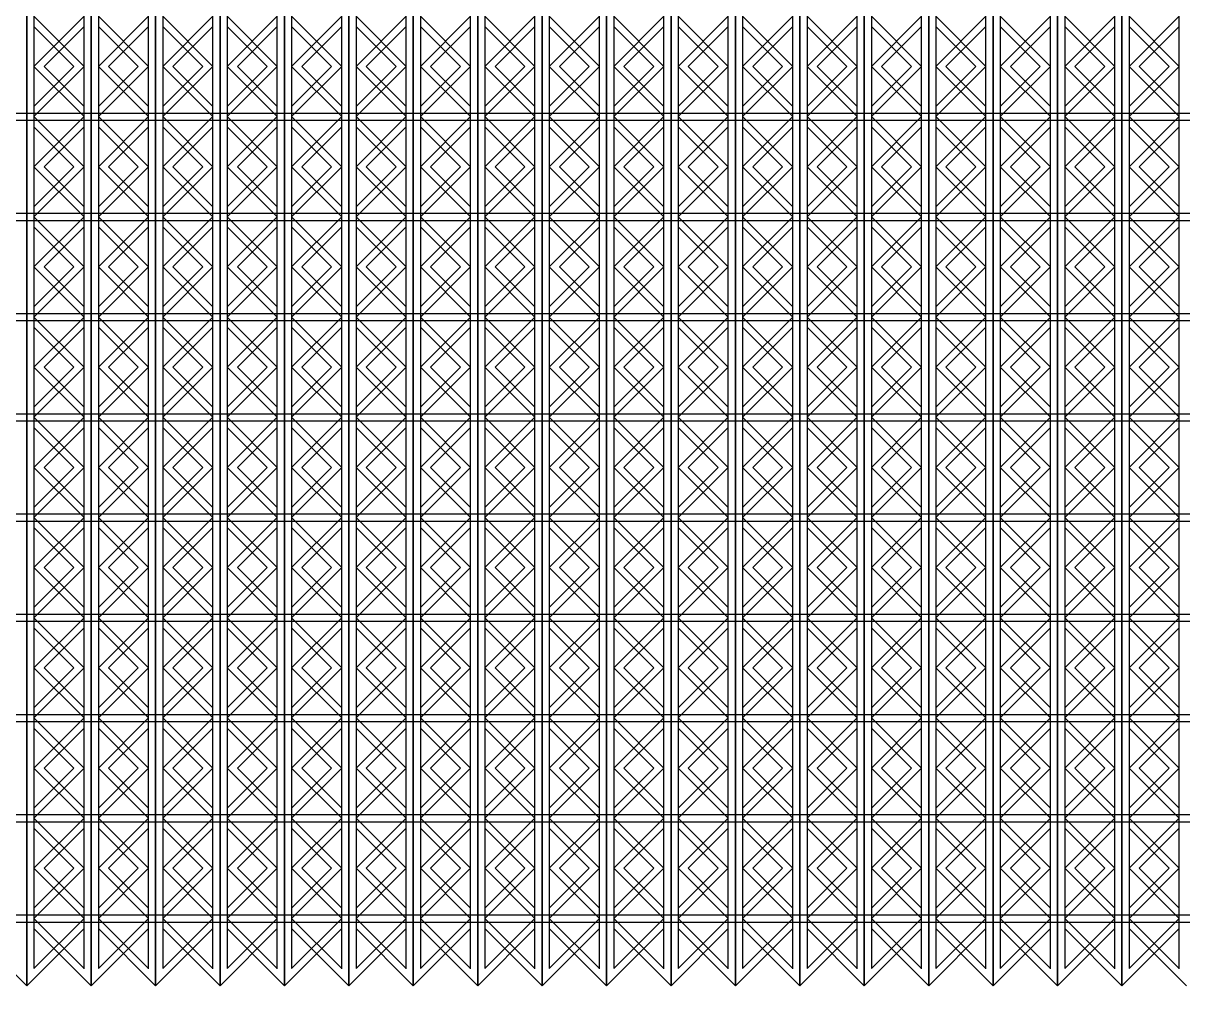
# Model space of a CAD drawing. Header units: millimetres. Extents: x 4404 to 35754, y 4815 to 12820.
# Drawn here: x 4818.1 to 5223.1, y 6654.5 to 6990.6 of the extents above; entities that cross this region are included whole.
import ezdxf

# ---------------------------------------------------------------- set-up
doc = ezdxf.new("R2010")
doc.units = ezdxf.units.MM
doc.layers.add('3d', color=220, linetype='Continuous')

msp = doc.modelspace()

# ---------------------------------------------------------------- linework, layer by layer
at = {"layer": '3d'}
for p, q in [((4819.3, 7611.56), (4819.3, 6654.49)), ((4819.3, 6654.49), (4819.3, 7611.56)), ((4841.8, 7611.56), (4841.8, 6654.49)), ((4841.8, 6654.49), (4841.8, 7611.56)), ((4864.3, 7611.56), (4864.3, 6654.49)), ((4864.3, 6654.49), (4864.3, 7611.56)), ((4886.8, 7611.56), (4886.8, 6654.49)), ((4886.8, 6654.49), (4886.8, 7611.56)), ((4909.3, 7611.56), (4909.3, 6654.49)), ((4909.3, 6654.49), (4909.3, 7611.56)), ((4931.8, 7611.56), (4931.8, 6654.49)), ((4931.8, 6654.49), (4931.8, 7611.56)), ((4954.3, 7611.56), (4954.3, 6654.49)), ((4954.3, 6654.49), (4954.3, 7611.56)), ((4976.8, 7611.56), (4976.8, 6654.49)), ((4976.8, 6654.49), (4976.8, 7611.56)), ((4999.3, 7611.56), (4999.3, 6654.49)), ((4999.3, 6654.49), (4999.3, 7611.56)), ((5021.8, 7611.56), (5021.8, 6654.49)), ((5021.8, 6654.49), (5021.8, 7611.56)), ((5044.3, 7611.56), (5044.3, 6654.49)), ((5044.3, 6654.49), (5044.3, 7611.56)), ((5066.8, 7611.56), (5066.8, 6654.49)), ((5066.8, 6654.49), (5066.8, 7611.56)), ((5089.3, 7611.56), (5089.3, 6654.49)), ((5089.3, 6654.49), (5089.3, 7611.56)), ((5111.8, 7611.56), (5111.8, 6654.49)), ((5111.8, 6654.49), (5111.8, 7611.56)), ((5134.3, 7611.56), (5134.3, 6654.49)), ((5134.3, 6654.49), (5134.3, 7611.56)), ((5156.8, 7611.56), (5156.8, 6654.49)), ((5156.8, 6654.49), (5156.8, 7611.56)), ((5179.3, 7611.56), (5179.3, 6654.49)), ((5179.3, 6654.49), (5179.3, 7611.56)), ((5201.8, 7611.56), (5201.8, 6654.49)), ((5201.8, 6654.49), (5201.8, 7611.56)), ((4821.8, 7605.53), (4821.8, 6660.53)), ((4839.3, 6660.47), (4839.3, 7605.53)), ((4844.3, 7605.53), (4844.3, 6660.53)), ((4861.8, 6660.47), (4861.8, 7605.53)), ((4866.8, 7605.53), (4866.8, 6660.53)), ((4884.3, 6660.47), (4884.3, 7605.53)), ((4889.3, 7605.53), (4889.3, 6660.53)), ((4906.8, 6660.47), (4906.8, 7605.53)), ((4911.8, 7605.53), (4911.8, 6660.53)), ((4929.3, 6660.47), (4929.3, 7605.53)), ((4934.3, 7605.53), (4934.3, 6660.53)), ((4951.8, 6660.47), (4951.8, 7605.53)), ((4956.8, 7605.53), (4956.8, 6660.53)), ((4974.3, 6660.47), (4974.3, 7605.53)), ((4979.3, 7605.53), (4979.3, 6660.53)), ((4996.8, 6660.47), (4996.8, 7605.53)), ((5001.8, 7605.53), (5001.8, 6660.53)), ((5019.3, 6660.47), (5019.3, 7605.53)), ((5024.3, 7605.53), (5024.3, 6660.53)), ((5041.8, 6660.47), (5041.8, 7605.53)), ((5046.8, 7605.53), (5046.8, 6660.53)), ((5064.3, 6660.47), (5064.3, 7605.53)), ((5069.3, 7605.53), (5069.3, 6660.53)), ((5086.8, 6660.47), (5086.8, 7605.53)), ((5091.8, 7605.53), (5091.8, 6660.53)), ((5109.3, 6660.47), (5109.3, 7605.53)), ((5114.3, 7605.53), (5114.3, 6660.53)), ((5131.8, 6660.47), (5131.8, 7605.53)), ((5136.8, 7605.53), (5136.8, 6660.53)), ((5154.3, 6660.47), (5154.3, 7605.53)), ((5159.3, 7605.53), (5159.3, 6660.53)), ((5176.8, 6660.47), (5176.8, 7605.53)), ((5181.8, 7605.53), (5181.8, 6660.53)), ((5199.3, 6660.47), (5199.3, 7605.53)), ((5204.3, 7605.53), (5204.3, 6660.53)), ((5221.8, 6660.47), (5221.8, 7605.53)), ((4664.3, 6959.27), (5764.3, 6959.27)), ((4664.3, 6956.77), (5764.3, 6956.77)), ((4664.3, 6924.27), (5764.3, 6924.27)), ((4664.3, 6921.77), (5764.3, 6921.77)), ((4664.3, 6889.27), (5764.3, 6889.27)), ((4664.3, 6886.77), (5764.3, 6886.77)), ((4664.3, 6854.27), (5764.3, 6854.27)), ((4664.3, 6851.77), (5764.3, 6851.77)), ((4664.3, 6819.27), (5764.3, 6819.27)), ((4664.3, 6816.77), (5764.3, 6816.77)), ((4664.3, 6784.27), (5764.3, 6784.27)), ((4664.3, 6781.77), (5764.3, 6781.77)), ((4664.3, 6749.27), (5764.3, 6749.27)), ((4664.3, 6749.27), (5764.3, 6749.27)), ((4664.3, 6746.77), (5764.3, 6746.77)), ((4664.3, 6714.27), (5764.3, 6714.27)), ((4664.3, 6714.27), (5764.3, 6714.27)), ((4664.3, 6711.77), (5764.3, 6711.77)), ((4664.3, 6679.27), (5764.3, 6679.27)), ((4664.3, 6676.77), (5764.3, 6676.77))]:
    msp.add_line(p, q, dxfattribs=at)
for points in [[(4839.3, 6993.03), (4821.8, 6975.53), (4839.3, 6958.03), (4821.8, 6940.53), (4839.3, 6923.03), (4821.8, 6905.53), (4839.3, 6888.03), (4821.8, 6870.53), (4839.3, 6853.03), (4821.8, 6835.53), (4839.3, 6818.03), (4821.8, 6800.53), (4839.3, 6783.03), (4821.8, 6765.53), (4839.3, 6748.03), (4821.8, 6730.53), (4839.3, 6713.03), (4821.8, 6695.53), (4839.3, 6678.03), (4821.8, 6660.53)], [(4821.8, 6993.03), (4839.3, 6975.53), (4821.8, 6958.03), (4839.3, 6940.53), (4821.8, 6923.03), (4839.3, 6905.53), (4821.8, 6888.03), (4839.3, 6870.53), (4821.8, 6853.03), (4839.3, 6835.53), (4821.8, 6818.03), (4839.3, 6800.53), (4821.8, 6783.03), (4839.3, 6765.53), (4821.8, 6748.03), (4839.3, 6730.53), (4821.8, 6713.03), (4839.3, 6695.53), (4821.8, 6678.03), (4839.3, 6660.53)], [(4861.8, 6993.03), (4844.3, 6975.53), (4861.8, 6958.03), (4844.3, 6940.53), (4861.8, 6923.03), (4844.3, 6905.53), (4861.8, 6888.03), (4844.3, 6870.53), (4861.8, 6853.03), (4844.3, 6835.53), (4861.8, 6818.03), (4844.3, 6800.53), (4861.8, 6783.03), (4844.3, 6765.53), (4861.8, 6748.03), (4844.3, 6730.53), (4861.8, 6713.03), (4844.3, 6695.53), (4861.8, 6678.03), (4844.3, 6660.53)], [(4844.3, 6993.03), (4861.8, 6975.53), (4844.3, 6958.03), (4861.8, 6940.53), (4844.3, 6923.03), (4861.8, 6905.53), (4844.3, 6888.03), (4861.8, 6870.53), (4844.3, 6853.03), (4861.8, 6835.53), (4844.3, 6818.03), (4861.8, 6800.53), (4844.3, 6783.03), (4861.8, 6765.53), (4844.3, 6748.03), (4861.8, 6730.53), (4844.3, 6713.03), (4861.8, 6695.53), (4844.3, 6678.03), (4861.8, 6660.53)], [(4884.3, 6993.03), (4866.8, 6975.53), (4884.3, 6958.03), (4866.8, 6940.53), (4884.3, 6923.03), (4866.8, 6905.53), (4884.3, 6888.03), (4866.8, 6870.53), (4884.3, 6853.03), (4866.8, 6835.53), (4884.3, 6818.03), (4866.8, 6800.53), (4884.3, 6783.03), (4866.8, 6765.53), (4884.3, 6748.03), (4866.8, 6730.53), (4884.3, 6713.03), (4866.8, 6695.53), (4884.3, 6678.03), (4866.8, 6660.53)], [(4866.8, 6993.03), (4884.3, 6975.53), (4866.8, 6958.03), (4884.3, 6940.53), (4866.8, 6923.03), (4884.3, 6905.53), (4866.8, 6888.03), (4884.3, 6870.53), (4866.8, 6853.03), (4884.3, 6835.53), (4866.8, 6818.03), (4884.3, 6800.53), (4866.8, 6783.03), (4884.3, 6765.53), (4866.8, 6748.03), (4884.3, 6730.53), (4866.8, 6713.03), (4884.3, 6695.53), (4866.8, 6678.03), (4884.3, 6660.53)], [(4906.8, 6993.03), (4889.3, 6975.53), (4906.8, 6958.03), (4889.3, 6940.53), (4906.8, 6923.03), (4889.3, 6905.53), (4906.8, 6888.03), (4889.3, 6870.53), (4906.8, 6853.03), (4889.3, 6835.53), (4906.8, 6818.03), (4889.3, 6800.53), (4906.8, 6783.03), (4889.3, 6765.53), (4906.8, 6748.03), (4889.3, 6730.53), (4906.8, 6713.03), (4889.3, 6695.53), (4906.8, 6678.03), (4889.3, 6660.53)], [(4889.3, 6993.03), (4906.8, 6975.53), (4889.3, 6958.03), (4906.8, 6940.53), (4889.3, 6923.03), (4906.8, 6905.53), (4889.3, 6888.03), (4906.8, 6870.53), (4889.3, 6853.03), (4906.8, 6835.53), (4889.3, 6818.03), (4906.8, 6800.53), (4889.3, 6783.03), (4906.8, 6765.53), (4889.3, 6748.03), (4906.8, 6730.53), (4889.3, 6713.03), (4906.8, 6695.53), (4889.3, 6678.03), (4906.8, 6660.53)], [(4929.3, 6993.03), (4911.8, 6975.53), (4929.3, 6958.03), (4911.8, 6940.53), (4929.3, 6923.03), (4911.8, 6905.53), (4929.3, 6888.03), (4911.8, 6870.53), (4929.3, 6853.03), (4911.8, 6835.53), (4929.3, 6818.03), (4911.8, 6800.53), (4929.3, 6783.03), (4911.8, 6765.53), (4929.3, 6748.03), (4911.8, 6730.53), (4929.3, 6713.03), (4911.8, 6695.53), (4929.3, 6678.03), (4911.8, 6660.53)], [(4911.8, 6993.03), (4929.3, 6975.53), (4911.8, 6958.03), (4929.3, 6940.53), (4911.8, 6923.03), (4929.3, 6905.53), (4911.8, 6888.03), (4929.3, 6870.53), (4911.8, 6853.03), (4929.3, 6835.53), (4911.8, 6818.03), (4929.3, 6800.53), (4911.8, 6783.03), (4929.3, 6765.53), (4911.8, 6748.03), (4929.3, 6730.53), (4911.8, 6713.03), (4929.3, 6695.53), (4911.8, 6678.03), (4929.3, 6660.53)], [(4951.8, 6993.03), (4934.3, 6975.53), (4951.8, 6958.03), (4934.3, 6940.53), (4951.8, 6923.03), (4934.3, 6905.53), (4951.8, 6888.03), (4934.3, 6870.53), (4951.8, 6853.03), (4934.3, 6835.53), (4951.8, 6818.03), (4934.3, 6800.53), (4951.8, 6783.03), (4934.3, 6765.53), (4951.8, 6748.03), (4934.3, 6730.53), (4951.8, 6713.03), (4934.3, 6695.53), (4951.8, 6678.03), (4934.3, 6660.53)], [(4934.3, 6993.03), (4951.8, 6975.53), (4934.3, 6958.03), (4951.8, 6940.53), (4934.3, 6923.03), (4951.8, 6905.53), (4934.3, 6888.03), (4951.8, 6870.53), (4934.3, 6853.03), (4951.8, 6835.53), (4934.3, 6818.03), (4951.8, 6800.53), (4934.3, 6783.03), (4951.8, 6765.53), (4934.3, 6748.03), (4951.8, 6730.53), (4934.3, 6713.03), (4951.8, 6695.53), (4934.3, 6678.03), (4951.8, 6660.53)], [(4974.3, 6993.03), (4956.8, 6975.53), (4974.3, 6958.03), (4956.8, 6940.53), (4974.3, 6923.03), (4956.8, 6905.53), (4974.3, 6888.03), (4956.8, 6870.53), (4974.3, 6853.03), (4956.8, 6835.53), (4974.3, 6818.03), (4956.8, 6800.53), (4974.3, 6783.03), (4956.8, 6765.53), (4974.3, 6748.03), (4956.8, 6730.53), (4974.3, 6713.03), (4956.8, 6695.53), (4974.3, 6678.03), (4956.8, 6660.53)], [(4956.8, 6993.03), (4974.3, 6975.53), (4956.8, 6958.03), (4974.3, 6940.53), (4956.8, 6923.03), (4974.3, 6905.53), (4956.8, 6888.03), (4974.3, 6870.53), (4956.8, 6853.03), (4974.3, 6835.53), (4956.8, 6818.03), (4974.3, 6800.53), (4956.8, 6783.03), (4974.3, 6765.53), (4956.8, 6748.03), (4974.3, 6730.53), (4956.8, 6713.03), (4974.3, 6695.53), (4956.8, 6678.03), (4974.3, 6660.53)], [(4996.8, 6993.03), (4979.3, 6975.53), (4996.8, 6958.03), (4979.3, 6940.53), (4996.8, 6923.03), (4979.3, 6905.53), (4996.8, 6888.03), (4979.3, 6870.53), (4996.8, 6853.03), (4979.3, 6835.53), (4996.8, 6818.03), (4979.3, 6800.53), (4996.8, 6783.03), (4979.3, 6765.53), (4996.8, 6748.03), (4979.3, 6730.53), (4996.8, 6713.03), (4979.3, 6695.53), (4996.8, 6678.03), (4979.3, 6660.53)], [(4979.3, 6993.03), (4996.8, 6975.53), (4979.3, 6958.03), (4996.8, 6940.53), (4979.3, 6923.03), (4996.8, 6905.53), (4979.3, 6888.03), (4996.8, 6870.53), (4979.3, 6853.03), (4996.8, 6835.53), (4979.3, 6818.03), (4996.8, 6800.53), (4979.3, 6783.03), (4996.8, 6765.53), (4979.3, 6748.03), (4996.8, 6730.53), (4979.3, 6713.03), (4996.8, 6695.53), (4979.3, 6678.03), (4996.8, 6660.53)], [(5019.3, 6993.03), (5001.8, 6975.53), (5019.3, 6958.03), (5001.8, 6940.53), (5019.3, 6923.03), (5001.8, 6905.53), (5019.3, 6888.03), (5001.8, 6870.53), (5019.3, 6853.03), (5001.8, 6835.53), (5019.3, 6818.03), (5001.8, 6800.53), (5019.3, 6783.03), (5001.8, 6765.53), (5019.3, 6748.03), (5001.8, 6730.53), (5019.3, 6713.03), (5001.8, 6695.53), (5019.3, 6678.03), (5001.8, 6660.53)], [(5001.8, 6993.03), (5019.3, 6975.53), (5001.8, 6958.03), (5019.3, 6940.53), (5001.8, 6923.03), (5019.3, 6905.53), (5001.8, 6888.03), (5019.3, 6870.53), (5001.8, 6853.03), (5019.3, 6835.53), (5001.8, 6818.03), (5019.3, 6800.53), (5001.8, 6783.03), (5019.3, 6765.53), (5001.8, 6748.03), (5019.3, 6730.53), (5001.8, 6713.03), (5019.3, 6695.53), (5001.8, 6678.03), (5019.3, 6660.53)], [(5041.8, 6993.03), (5024.3, 6975.53), (5041.8, 6958.03), (5024.3, 6940.53), (5041.8, 6923.03), (5024.3, 6905.53), (5041.8, 6888.03), (5024.3, 6870.53), (5041.8, 6853.03), (5024.3, 6835.53), (5041.8, 6818.03), (5024.3, 6800.53), (5041.8, 6783.03), (5024.3, 6765.53), (5041.8, 6748.03), (5024.3, 6730.53), (5041.8, 6713.03), (5024.3, 6695.53), (5041.8, 6678.03), (5024.3, 6660.53)], [(5024.3, 6993.03), (5041.8, 6975.53), (5024.3, 6958.03), (5041.8, 6940.53), (5024.3, 6923.03), (5041.8, 6905.53), (5024.3, 6888.03), (5041.8, 6870.53), (5024.3, 6853.03), (5041.8, 6835.53), (5024.3, 6818.03), (5041.8, 6800.53), (5024.3, 6783.03), (5041.8, 6765.53), (5024.3, 6748.03), (5041.8, 6730.53), (5024.3, 6713.03), (5041.8, 6695.53), (5024.3, 6678.03), (5041.8, 6660.53)], [(5064.3, 6993.03), (5046.8, 6975.53), (5064.3, 6958.03), (5046.8, 6940.53), (5064.3, 6923.03), (5046.8, 6905.53), (5064.3, 6888.03), (5046.8, 6870.53), (5064.3, 6853.03), (5046.8, 6835.53), (5064.3, 6818.03), (5046.8, 6800.53), (5064.3, 6783.03), (5046.8, 6765.53), (5064.3, 6748.03), (5046.8, 6730.53), (5064.3, 6713.03), (5046.8, 6695.53), (5064.3, 6678.03), (5046.8, 6660.53)], [(5046.8, 6993.03), (5064.3, 6975.53), (5046.8, 6958.03), (5064.3, 6940.53), (5046.8, 6923.03), (5064.3, 6905.53), (5046.8, 6888.03), (5064.3, 6870.53), (5046.8, 6853.03), (5064.3, 6835.53), (5046.8, 6818.03), (5064.3, 6800.53), (5046.8, 6783.03), (5064.3, 6765.53), (5046.8, 6748.03), (5064.3, 6730.53), (5046.8, 6713.03), (5064.3, 6695.53), (5046.8, 6678.03), (5064.3, 6660.53)], [(5086.8, 6993.03), (5069.3, 6975.53), (5086.8, 6958.03), (5069.3, 6940.53), (5086.8, 6923.03), (5069.3, 6905.53), (5086.8, 6888.03), (5069.3, 6870.53), (5086.8, 6853.03), (5069.3, 6835.53), (5086.8, 6818.03), (5069.3, 6800.53), (5086.8, 6783.03), (5069.3, 6765.53), (5086.8, 6748.03), (5069.3, 6730.53), (5086.8, 6713.03), (5069.3, 6695.53), (5086.8, 6678.03), (5069.3, 6660.53)], [(5069.3, 6993.03), (5086.8, 6975.53), (5069.3, 6958.03), (5086.8, 6940.53), (5069.3, 6923.03), (5086.8, 6905.53), (5069.3, 6888.03), (5086.8, 6870.53), (5069.3, 6853.03), (5086.8, 6835.53), (5069.3, 6818.03), (5086.8, 6800.53), (5069.3, 6783.03), (5086.8, 6765.53), (5069.3, 6748.03), (5086.8, 6730.53), (5069.3, 6713.03), (5086.8, 6695.53), (5069.3, 6678.03), (5086.8, 6660.53)], [(5109.3, 6993.03), (5091.8, 6975.53), (5109.3, 6958.03), (5091.8, 6940.53), (5109.3, 6923.03), (5091.8, 6905.53), (5109.3, 6888.03), (5091.8, 6870.53), (5109.3, 6853.03), (5091.8, 6835.53), (5109.3, 6818.03), (5091.8, 6800.53), (5109.3, 6783.03), (5091.8, 6765.53), (5109.3, 6748.03), (5091.8, 6730.53), (5109.3, 6713.03), (5091.8, 6695.53), (5109.3, 6678.03), (5091.8, 6660.53)], [(5091.8, 6993.03), (5109.3, 6975.53), (5091.8, 6958.03), (5109.3, 6940.53), (5091.8, 6923.03), (5109.3, 6905.53), (5091.8, 6888.03), (5109.3, 6870.53), (5091.8, 6853.03), (5109.3, 6835.53), (5091.8, 6818.03), (5109.3, 6800.53), (5091.8, 6783.03), (5109.3, 6765.53), (5091.8, 6748.03), (5109.3, 6730.53), (5091.8, 6713.03), (5109.3, 6695.53), (5091.8, 6678.03), (5109.3, 6660.53)], [(5131.8, 6993.03), (5114.3, 6975.53), (5131.8, 6958.03), (5114.3, 6940.53), (5131.8, 6923.03), (5114.3, 6905.53), (5131.8, 6888.03), (5114.3, 6870.53), (5131.8, 6853.03), (5114.3, 6835.53), (5131.8, 6818.03), (5114.3, 6800.53), (5131.8, 6783.03), (5114.3, 6765.53), (5131.8, 6748.03), (5114.3, 6730.53), (5131.8, 6713.03), (5114.3, 6695.53), (5131.8, 6678.03), (5114.3, 6660.53)], [(5114.3, 6993.03), (5131.8, 6975.53), (5114.3, 6958.03), (5131.8, 6940.53), (5114.3, 6923.03), (5131.8, 6905.53), (5114.3, 6888.03), (5131.8, 6870.53), (5114.3, 6853.03), (5131.8, 6835.53), (5114.3, 6818.03), (5131.8, 6800.53), (5114.3, 6783.03), (5131.8, 6765.53), (5114.3, 6748.03), (5131.8, 6730.53), (5114.3, 6713.03), (5131.8, 6695.53), (5114.3, 6678.03), (5131.8, 6660.53)], [(5154.3, 6993.03), (5136.8, 6975.53), (5154.3, 6958.03), (5136.8, 6940.53), (5154.3, 6923.03), (5136.8, 6905.53), (5154.3, 6888.03), (5136.8, 6870.53), (5154.3, 6853.03), (5136.8, 6835.53), (5154.3, 6818.03), (5136.8, 6800.53), (5154.3, 6783.03), (5136.8, 6765.53), (5154.3, 6748.03), (5136.8, 6730.53), (5154.3, 6713.03), (5136.8, 6695.53), (5154.3, 6678.03), (5136.8, 6660.53)], [(5136.8, 6993.03), (5154.3, 6975.53), (5136.8, 6958.03), (5154.3, 6940.53), (5136.8, 6923.03), (5154.3, 6905.53), (5136.8, 6888.03), (5154.3, 6870.53), (5136.8, 6853.03), (5154.3, 6835.53), (5136.8, 6818.03), (5154.3, 6800.53), (5136.8, 6783.03), (5154.3, 6765.53), (5136.8, 6748.03), (5154.3, 6730.53), (5136.8, 6713.03), (5154.3, 6695.53), (5136.8, 6678.03), (5154.3, 6660.53)], [(5176.8, 6993.03), (5159.3, 6975.53), (5176.8, 6958.03), (5159.3, 6940.53), (5176.8, 6923.03), (5159.3, 6905.53), (5176.8, 6888.03), (5159.3, 6870.53), (5176.8, 6853.03), (5159.3, 6835.53), (5176.8, 6818.03), (5159.3, 6800.53), (5176.8, 6783.03), (5159.3, 6765.53), (5176.8, 6748.03), (5159.3, 6730.53), (5176.8, 6713.03), (5159.3, 6695.53), (5176.8, 6678.03), (5159.3, 6660.53)], [(5159.3, 6993.03), (5176.8, 6975.53), (5159.3, 6958.03), (5176.8, 6940.53), (5159.3, 6923.03), (5176.8, 6905.53), (5159.3, 6888.03), (5176.8, 6870.53), (5159.3, 6853.03), (5176.8, 6835.53), (5159.3, 6818.03), (5176.8, 6800.53), (5159.3, 6783.03), (5176.8, 6765.53), (5159.3, 6748.03), (5176.8, 6730.53), (5159.3, 6713.03), (5176.8, 6695.53), (5159.3, 6678.03), (5176.8, 6660.53)], [(5199.3, 6993.03), (5181.8, 6975.53), (5199.3, 6958.03), (5181.8, 6940.53), (5199.3, 6923.03), (5181.8, 6905.53), (5199.3, 6888.03), (5181.8, 6870.53), (5199.3, 6853.03), (5181.8, 6835.53), (5199.3, 6818.03), (5181.8, 6800.53), (5199.3, 6783.03), (5181.8, 6765.53), (5199.3, 6748.03), (5181.8, 6730.53), (5199.3, 6713.03), (5181.8, 6695.53), (5199.3, 6678.03), (5181.8, 6660.53)], [(5181.8, 6993.03), (5199.3, 6975.53), (5181.8, 6958.03), (5199.3, 6940.53), (5181.8, 6923.03), (5199.3, 6905.53), (5181.8, 6888.03), (5199.3, 6870.53), (5181.8, 6853.03), (5199.3, 6835.53), (5181.8, 6818.03), (5199.3, 6800.53), (5181.8, 6783.03), (5199.3, 6765.53), (5181.8, 6748.03), (5199.3, 6730.53), (5181.8, 6713.03), (5199.3, 6695.53), (5181.8, 6678.03), (5199.3, 6660.53)], [(5221.8, 6993.03), (5204.3, 6975.53), (5221.8, 6958.03), (5204.3, 6940.53), (5221.8, 6923.03), (5204.3, 6905.53), (5221.8, 6888.03), (5204.3, 6870.53), (5221.8, 6853.03), (5204.3, 6835.53), (5221.8, 6818.03), (5204.3, 6800.53), (5221.8, 6783.03), (5204.3, 6765.53), (5221.8, 6748.03), (5204.3, 6730.53), (5221.8, 6713.03), (5204.3, 6695.53), (5221.8, 6678.03), (5204.3, 6660.53)], [(5204.3, 6993.03), (5221.8, 6975.53), (5204.3, 6958.03), (5221.8, 6940.53), (5204.3, 6923.03), (5221.8, 6905.53), (5204.3, 6888.03), (5221.8, 6870.53), (5204.3, 6853.03), (5221.8, 6835.53), (5204.3, 6818.03), (5221.8, 6800.53), (5204.3, 6783.03), (5221.8, 6765.53), (5204.3, 6748.03), (5221.8, 6730.53), (5204.3, 6713.03), (5221.8, 6695.53), (5204.3, 6678.03), (5221.8, 6660.53)], [(4821.8, 6989.49), (4835.76, 6975.53), (4821.8, 6961.56)], [(4839.3, 6989.49), (4825.34, 6975.53), (4839.3, 6961.56)], [(4844.3, 6989.49), (4858.26, 6975.53), (4844.3, 6961.56)], [(4861.8, 6989.49), (4847.84, 6975.53), (4861.8, 6961.56)], [(4866.8, 6989.49), (4880.76, 6975.53), (4866.8, 6961.56)], [(4884.3, 6989.49), (4870.34, 6975.53), (4884.3, 6961.56)], [(4889.3, 6989.49), (4903.26, 6975.53), (4889.3, 6961.56)], [(4906.8, 6989.49), (4892.84, 6975.53), (4906.8, 6961.56)], [(4911.8, 6989.49), (4925.76, 6975.53), (4911.8, 6961.56)], [(4929.3, 6989.49), (4915.34, 6975.53), (4929.3, 6961.56)], [(4934.3, 6989.49), (4948.26, 6975.53), (4934.3, 6961.56)], [(4951.8, 6989.49), (4937.84, 6975.53), (4951.8, 6961.56)], [(4956.8, 6989.49), (4970.76, 6975.53), (4956.8, 6961.56)], [(4974.3, 6989.49), (4960.34, 6975.53), (4974.3, 6961.56)], [(4979.3, 6989.49), (4993.26, 6975.53), (4979.3, 6961.56)], [(4996.8, 6989.49), (4982.84, 6975.53), (4996.8, 6961.56)], [(5001.8, 6989.49), (5015.76, 6975.53), (5001.8, 6961.56)], [(5019.3, 6989.49), (5005.34, 6975.53), (5019.3, 6961.56)], [(5024.3, 6989.49), (5038.26, 6975.53), (5024.3, 6961.56)], [(5041.8, 6989.49), (5027.84, 6975.53), (5041.8, 6961.56)], [(5046.8, 6989.49), (5060.76, 6975.53), (5046.8, 6961.56)], [(5064.3, 6989.49), (5050.34, 6975.53), (5064.3, 6961.56)], [(5069.3, 6989.49), (5083.26, 6975.53), (5069.3, 6961.56)], [(5086.8, 6989.49), (5072.84, 6975.53), (5086.8, 6961.56)], [(5091.8, 6989.49), (5105.76, 6975.53), (5091.8, 6961.56)], [(5109.3, 6989.49), (5095.34, 6975.53), (5109.3, 6961.56)], [(5114.3, 6989.49), (5128.26, 6975.53), (5114.3, 6961.56)], [(5131.8, 6989.49), (5117.84, 6975.53), (5131.8, 6961.56)], [(5136.8, 6989.49), (5150.76, 6975.53), (5136.8, 6961.56)], [(5154.3, 6989.49), (5140.34, 6975.53), (5154.3, 6961.56)], [(5159.3, 6989.49), (5173.26, 6975.53), (5159.3, 6961.56)], [(5176.8, 6989.49), (5162.84, 6975.53), (5176.8, 6961.56)], [(5181.8, 6989.49), (5195.76, 6975.53), (5181.8, 6961.56)], [(5199.3, 6989.49), (5185.34, 6975.53), (5199.3, 6961.56)], [(5204.3, 6989.49), (5218.26, 6975.53), (5204.3, 6961.56)], [(5221.8, 6989.49), (5207.84, 6975.53), (5221.8, 6961.56)], [(4821.8, 6954.49), (4835.76, 6940.53), (4821.8, 6926.56)], [(4839.3, 6954.49), (4825.34, 6940.53), (4839.3, 6926.56)], [(4844.3, 6954.49), (4858.26, 6940.53), (4844.3, 6926.56)], [(4861.8, 6954.49), (4847.84, 6940.53), (4861.8, 6926.56)], [(4866.8, 6954.49), (4880.76, 6940.53), (4866.8, 6926.56)], [(4884.3, 6954.49), (4870.34, 6940.53), (4884.3, 6926.56)], [(4889.3, 6954.49), (4903.26, 6940.53), (4889.3, 6926.56)], [(4906.8, 6954.49), (4892.84, 6940.53), (4906.8, 6926.56)], [(4911.8, 6954.49), (4925.76, 6940.53), (4911.8, 6926.56)], [(4929.3, 6954.49), (4915.34, 6940.53), (4929.3, 6926.56)], [(4934.3, 6954.49), (4948.26, 6940.53), (4934.3, 6926.56)], [(4951.8, 6954.49), (4937.84, 6940.53), (4951.8, 6926.56)], [(4956.8, 6954.49), (4970.76, 6940.53), (4956.8, 6926.56)], [(4974.3, 6954.49), (4960.34, 6940.53), (4974.3, 6926.56)], [(4979.3, 6954.49), (4993.26, 6940.53), (4979.3, 6926.56)], [(4996.8, 6954.49), (4982.84, 6940.53), (4996.8, 6926.56)], [(5001.8, 6954.49), (5015.76, 6940.53), (5001.8, 6926.56)], [(5019.3, 6954.49), (5005.34, 6940.53), (5019.3, 6926.56)], [(5024.3, 6954.49), (5038.26, 6940.53), (5024.3, 6926.56)], [(5041.8, 6954.49), (5027.84, 6940.53), (5041.8, 6926.56)], [(5046.8, 6954.49), (5060.76, 6940.53), (5046.8, 6926.56)], [(5064.3, 6954.49), (5050.34, 6940.53), (5064.3, 6926.56)], [(5069.3, 6954.49), (5083.26, 6940.53), (5069.3, 6926.56)], [(5086.8, 6954.49), (5072.84, 6940.53), (5086.8, 6926.56)], [(5091.8, 6954.49), (5105.76, 6940.53), (5091.8, 6926.56)], [(5109.3, 6954.49), (5095.34, 6940.53), (5109.3, 6926.56)], [(5114.3, 6954.49), (5128.26, 6940.53), (5114.3, 6926.56)], [(5131.8, 6954.49), (5117.84, 6940.53), (5131.8, 6926.56)], [(5136.8, 6954.49), (5150.76, 6940.53), (5136.8, 6926.56)], [(5154.3, 6954.49), (5140.34, 6940.53), (5154.3, 6926.56)], [(5159.3, 6954.49), (5173.26, 6940.53), (5159.3, 6926.56)], [(5176.8, 6954.49), (5162.84, 6940.53), (5176.8, 6926.56)], [(5181.8, 6954.49), (5195.76, 6940.53), (5181.8, 6926.56)], [(5199.3, 6954.49), (5185.34, 6940.53), (5199.3, 6926.56)], [(5204.3, 6954.49), (5218.26, 6940.53), (5204.3, 6926.56)], [(5221.8, 6954.49), (5207.84, 6940.53), (5221.8, 6926.56)], [(4821.8, 6919.49), (4835.76, 6905.53), (4821.8, 6891.56)], [(4839.3, 6919.49), (4825.34, 6905.53), (4839.3, 6891.56)], [(4844.3, 6919.49), (4858.26, 6905.53), (4844.3, 6891.56)], [(4861.8, 6919.49), (4847.84, 6905.53), (4861.8, 6891.56)], [(4866.8, 6919.49), (4880.76, 6905.53), (4866.8, 6891.56)], [(4884.3, 6919.49), (4870.34, 6905.53), (4884.3, 6891.56)], [(4889.3, 6919.49), (4903.26, 6905.53), (4889.3, 6891.56)], [(4906.8, 6919.49), (4892.84, 6905.53), (4906.8, 6891.56)], [(4911.8, 6919.49), (4925.76, 6905.53), (4911.8, 6891.56)], [(4929.3, 6919.49), (4915.34, 6905.53), (4929.3, 6891.56)], [(4934.3, 6919.49), (4948.26, 6905.53), (4934.3, 6891.56)], [(4951.8, 6919.49), (4937.84, 6905.53), (4951.8, 6891.56)], [(4956.8, 6919.49), (4970.76, 6905.53), (4956.8, 6891.56)], [(4974.3, 6919.49), (4960.34, 6905.53), (4974.3, 6891.56)], [(4979.3, 6919.49), (4993.26, 6905.53), (4979.3, 6891.56)], [(4996.8, 6919.49), (4982.84, 6905.53), (4996.8, 6891.56)], [(5001.8, 6919.49), (5015.76, 6905.53), (5001.8, 6891.56)], [(5019.3, 6919.49), (5005.34, 6905.53), (5019.3, 6891.56)], [(5024.3, 6919.49), (5038.26, 6905.53), (5024.3, 6891.56)], [(5041.8, 6919.49), (5027.84, 6905.53), (5041.8, 6891.56)], [(5046.8, 6919.49), (5060.76, 6905.53), (5046.8, 6891.56)], [(5064.3, 6919.49), (5050.34, 6905.53), (5064.3, 6891.56)], [(5069.3, 6919.49), (5083.26, 6905.53), (5069.3, 6891.56)], [(5086.8, 6919.49), (5072.84, 6905.53), (5086.8, 6891.56)], [(5091.8, 6919.49), (5105.76, 6905.53), (5091.8, 6891.56)], [(5109.3, 6919.49), (5095.34, 6905.53), (5109.3, 6891.56)], [(5114.3, 6919.49), (5128.26, 6905.53), (5114.3, 6891.56)], [(5131.8, 6919.49), (5117.84, 6905.53), (5131.8, 6891.56)], [(5136.8, 6919.49), (5150.76, 6905.53), (5136.8, 6891.56)], [(5154.3, 6919.49), (5140.34, 6905.53), (5154.3, 6891.56)], [(5159.3, 6919.49), (5173.26, 6905.53), (5159.3, 6891.56)], [(5176.8, 6919.49), (5162.84, 6905.53), (5176.8, 6891.56)], [(5181.8, 6919.49), (5195.76, 6905.53), (5181.8, 6891.56)], [(5199.3, 6919.49), (5185.34, 6905.53), (5199.3, 6891.56)], [(5204.3, 6919.49), (5218.26, 6905.53), (5204.3, 6891.56)], [(5221.8, 6919.49), (5207.84, 6905.53), (5221.8, 6891.56)], [(4821.8, 6884.49), (4835.76, 6870.53), (4821.8, 6856.56)], [(4839.3, 6884.49), (4825.34, 6870.53), (4839.3, 6856.56)], [(4844.3, 6884.49), (4858.26, 6870.53), (4844.3, 6856.56)], [(4861.8, 6884.49), (4847.84, 6870.53), (4861.8, 6856.56)], [(4866.8, 6884.49), (4880.76, 6870.53), (4866.8, 6856.56)], [(4884.3, 6884.49), (4870.34, 6870.53), (4884.3, 6856.56)], [(4889.3, 6884.49), (4903.26, 6870.53), (4889.3, 6856.56)], [(4906.8, 6884.49), (4892.84, 6870.53), (4906.8, 6856.56)], [(4911.8, 6884.49), (4925.76, 6870.53), (4911.8, 6856.56)], [(4929.3, 6884.49), (4915.34, 6870.53), (4929.3, 6856.56)], [(4934.3, 6884.49), (4948.26, 6870.53), (4934.3, 6856.56)], [(4951.8, 6884.49), (4937.84, 6870.53), (4951.8, 6856.56)], [(4956.8, 6884.49), (4970.76, 6870.53), (4956.8, 6856.56)], [(4974.3, 6884.49), (4960.34, 6870.53), (4974.3, 6856.56)], [(4979.3, 6884.49), (4993.26, 6870.53), (4979.3, 6856.56)], [(4996.8, 6884.49), (4982.84, 6870.53), (4996.8, 6856.56)], [(5001.8, 6884.49), (5015.76, 6870.53), (5001.8, 6856.56)], [(5019.3, 6884.49), (5005.34, 6870.53), (5019.3, 6856.56)], [(5024.3, 6884.49), (5038.26, 6870.53), (5024.3, 6856.56)], [(5041.8, 6884.49), (5027.84, 6870.53), (5041.8, 6856.56)], [(5046.8, 6884.49), (5060.76, 6870.53), (5046.8, 6856.56)], [(5064.3, 6884.49), (5050.34, 6870.53), (5064.3, 6856.56)], [(5069.3, 6884.49), (5083.26, 6870.53), (5069.3, 6856.56)], [(5086.8, 6884.49), (5072.84, 6870.53), (5086.8, 6856.56)], [(5091.8, 6884.49), (5105.76, 6870.53), (5091.8, 6856.56)], [(5109.3, 6884.49), (5095.34, 6870.53), (5109.3, 6856.56)], [(5114.3, 6884.49), (5128.26, 6870.53), (5114.3, 6856.56)], [(5131.8, 6884.49), (5117.84, 6870.53), (5131.8, 6856.56)], [(5136.8, 6884.49), (5150.76, 6870.53), (5136.8, 6856.56)], [(5154.3, 6884.49), (5140.34, 6870.53), (5154.3, 6856.56)], [(5159.3, 6884.49), (5173.26, 6870.53), (5159.3, 6856.56)], [(5176.8, 6884.49), (5162.84, 6870.53), (5176.8, 6856.56)], [(5181.8, 6884.49), (5195.76, 6870.53), (5181.8, 6856.56)], [(5199.3, 6884.49), (5185.34, 6870.53), (5199.3, 6856.56)], [(5204.3, 6884.49), (5218.26, 6870.53), (5204.3, 6856.56)], [(5221.8, 6884.49), (5207.84, 6870.53), (5221.8, 6856.56)], [(4821.8, 6849.49), (4835.76, 6835.53), (4821.8, 6821.56)], [(4839.3, 6849.49), (4825.34, 6835.53), (4839.3, 6821.56)], [(4844.3, 6849.49), (4858.26, 6835.53), (4844.3, 6821.56)], [(4861.8, 6849.49), (4847.84, 6835.53), (4861.8, 6821.56)], [(4866.8, 6849.49), (4880.76, 6835.53), (4866.8, 6821.56)], [(4884.3, 6849.49), (4870.34, 6835.53), (4884.3, 6821.56)], [(4889.3, 6849.49), (4903.26, 6835.53), (4889.3, 6821.56)], [(4906.8, 6849.49), (4892.84, 6835.53), (4906.8, 6821.56)], [(4911.8, 6849.49), (4925.76, 6835.53), (4911.8, 6821.56)], [(4929.3, 6849.49), (4915.34, 6835.53), (4929.3, 6821.56)], [(4934.3, 6849.49), (4948.26, 6835.53), (4934.3, 6821.56)], [(4951.8, 6849.49), (4937.84, 6835.53), (4951.8, 6821.56)], [(4956.8, 6849.49), (4970.76, 6835.53), (4956.8, 6821.56)], [(4974.3, 6849.49), (4960.34, 6835.53), (4974.3, 6821.56)], [(4979.3, 6849.49), (4993.26, 6835.53), (4979.3, 6821.56)], [(4996.8, 6849.49), (4982.84, 6835.53), (4996.8, 6821.56)], [(5001.8, 6849.49), (5015.76, 6835.53), (5001.8, 6821.56)], [(5019.3, 6849.49), (5005.34, 6835.53), (5019.3, 6821.56)], [(5024.3, 6849.49), (5038.26, 6835.53), (5024.3, 6821.56)], [(5041.8, 6849.49), (5027.84, 6835.53), (5041.8, 6821.56)], [(5046.8, 6849.49), (5060.76, 6835.53), (5046.8, 6821.56)], [(5064.3, 6849.49), (5050.34, 6835.53), (5064.3, 6821.56)], [(5069.3, 6849.49), (5083.26, 6835.53), (5069.3, 6821.56)], [(5086.8, 6849.49), (5072.84, 6835.53), (5086.8, 6821.56)], [(5091.8, 6849.49), (5105.76, 6835.53), (5091.8, 6821.56)], [(5109.3, 6849.49), (5095.34, 6835.53), (5109.3, 6821.56)], [(5114.3, 6849.49), (5128.26, 6835.53), (5114.3, 6821.56)], [(5131.8, 6849.49), (5117.84, 6835.53), (5131.8, 6821.56)], [(5136.8, 6849.49), (5150.76, 6835.53), (5136.8, 6821.56)], [(5154.3, 6849.49), (5140.34, 6835.53), (5154.3, 6821.56)], [(5159.3, 6849.49), (5173.26, 6835.53), (5159.3, 6821.56)], [(5176.8, 6849.49), (5162.84, 6835.53), (5176.8, 6821.56)], [(5181.8, 6849.49), (5195.76, 6835.53), (5181.8, 6821.56)], [(5199.3, 6849.49), (5185.34, 6835.53), (5199.3, 6821.56)], [(5204.3, 6849.49), (5218.26, 6835.53), (5204.3, 6821.56)], [(5221.8, 6849.49), (5207.84, 6835.53), (5221.8, 6821.56)], [(4821.8, 6814.49), (4835.76, 6800.53), (4821.8, 6786.56)], [(4839.3, 6814.49), (4825.34, 6800.53), (4839.3, 6786.56)], [(4844.3, 6814.49), (4858.26, 6800.53), (4844.3, 6786.56)], [(4861.8, 6814.49), (4847.84, 6800.53), (4861.8, 6786.56)], [(4866.8, 6814.49), (4880.76, 6800.53), (4866.8, 6786.56)], [(4884.3, 6814.49), (4870.34, 6800.53), (4884.3, 6786.56)], [(4889.3, 6814.49), (4903.26, 6800.53), (4889.3, 6786.56)], [(4906.8, 6814.49), (4892.84, 6800.53), (4906.8, 6786.56)], [(4911.8, 6814.49), (4925.76, 6800.53), (4911.8, 6786.56)], [(4929.3, 6814.49), (4915.34, 6800.53), (4929.3, 6786.56)], [(4934.3, 6814.49), (4948.26, 6800.53), (4934.3, 6786.56)], [(4951.8, 6814.49), (4937.84, 6800.53), (4951.8, 6786.56)], [(4956.8, 6814.49), (4970.76, 6800.53), (4956.8, 6786.56)], [(4974.3, 6814.49), (4960.34, 6800.53), (4974.3, 6786.56)], [(4979.3, 6814.49), (4993.26, 6800.53), (4979.3, 6786.56)], [(4996.8, 6814.49), (4982.84, 6800.53), (4996.8, 6786.56)], [(5001.8, 6814.49), (5015.76, 6800.53), (5001.8, 6786.56)], [(5019.3, 6814.49), (5005.34, 6800.53), (5019.3, 6786.56)], [(5024.3, 6814.49), (5038.26, 6800.53), (5024.3, 6786.56)], [(5041.8, 6814.49), (5027.84, 6800.53), (5041.8, 6786.56)], [(5046.8, 6814.49), (5060.76, 6800.53), (5046.8, 6786.56)], [(5064.3, 6814.49), (5050.34, 6800.53), (5064.3, 6786.56)], [(5069.3, 6814.49), (5083.26, 6800.53), (5069.3, 6786.56)], [(5086.8, 6814.49), (5072.84, 6800.53), (5086.8, 6786.56)], [(5091.8, 6814.49), (5105.76, 6800.53), (5091.8, 6786.56)], [(5109.3, 6814.49), (5095.34, 6800.53), (5109.3, 6786.56)], [(5114.3, 6814.49), (5128.26, 6800.53), (5114.3, 6786.56)], [(5131.8, 6814.49), (5117.84, 6800.53), (5131.8, 6786.56)], [(5136.8, 6814.49), (5150.76, 6800.53), (5136.8, 6786.56)], [(5154.3, 6814.49), (5140.34, 6800.53), (5154.3, 6786.56)], [(5159.3, 6814.49), (5173.26, 6800.53), (5159.3, 6786.56)], [(5176.8, 6814.49), (5162.84, 6800.53), (5176.8, 6786.56)], [(5181.8, 6814.49), (5195.76, 6800.53), (5181.8, 6786.56)], [(5199.3, 6814.49), (5185.34, 6800.53), (5199.3, 6786.56)], [(5204.3, 6814.49), (5218.26, 6800.53), (5204.3, 6786.56)], [(5221.8, 6814.49), (5207.84, 6800.53), (5221.8, 6786.56)], [(4821.8, 6779.49), (4835.76, 6765.53), (4821.8, 6751.56)], [(4839.3, 6779.49), (4825.34, 6765.53), (4839.3, 6751.56)], [(4844.3, 6779.49), (4858.26, 6765.53), (4844.3, 6751.56)], [(4861.8, 6779.49), (4847.84, 6765.53), (4861.8, 6751.56)], [(4866.8, 6779.49), (4880.76, 6765.53), (4866.8, 6751.56)], [(4884.3, 6779.49), (4870.34, 6765.53), (4884.3, 6751.56)], [(4889.3, 6779.49), (4903.26, 6765.53), (4889.3, 6751.56)], [(4906.8, 6779.49), (4892.84, 6765.53), (4906.8, 6751.56)], [(4911.8, 6779.49), (4925.76, 6765.53), (4911.8, 6751.56)], [(4929.3, 6779.49), (4915.34, 6765.53), (4929.3, 6751.56)], [(4934.3, 6779.49), (4948.26, 6765.53), (4934.3, 6751.56)], [(4951.8, 6779.49), (4937.84, 6765.53), (4951.8, 6751.56)], [(4956.8, 6779.49), (4970.76, 6765.53), (4956.8, 6751.56)], [(4974.3, 6779.49), (4960.34, 6765.53), (4974.3, 6751.56)], [(4979.3, 6779.49), (4993.26, 6765.53), (4979.3, 6751.56)], [(4996.8, 6779.49), (4982.84, 6765.53), (4996.8, 6751.56)], [(5001.8, 6779.49), (5015.76, 6765.53), (5001.8, 6751.56)], [(5019.3, 6779.49), (5005.34, 6765.53), (5019.3, 6751.56)], [(5024.3, 6779.49), (5038.26, 6765.53), (5024.3, 6751.56)], [(5041.8, 6779.49), (5027.84, 6765.53), (5041.8, 6751.56)], [(5046.8, 6779.49), (5060.76, 6765.53), (5046.8, 6751.56)], [(5064.3, 6779.49), (5050.34, 6765.53), (5064.3, 6751.56)], [(5069.3, 6779.49), (5083.26, 6765.53), (5069.3, 6751.56)], [(5086.8, 6779.49), (5072.84, 6765.53), (5086.8, 6751.56)], [(5091.8, 6779.49), (5105.76, 6765.53), (5091.8, 6751.56)], [(5109.3, 6779.49), (5095.34, 6765.53), (5109.3, 6751.56)], [(5114.3, 6779.49), (5128.26, 6765.53), (5114.3, 6751.56)], [(5131.8, 6779.49), (5117.84, 6765.53), (5131.8, 6751.56)], [(5136.8, 6779.49), (5150.76, 6765.53), (5136.8, 6751.56)], [(5154.3, 6779.49), (5140.34, 6765.53), (5154.3, 6751.56)], [(5159.3, 6779.49), (5173.26, 6765.53), (5159.3, 6751.56)], [(5176.8, 6779.49), (5162.84, 6765.53), (5176.8, 6751.56)], [(5181.8, 6779.49), (5195.76, 6765.53), (5181.8, 6751.56)], [(5199.3, 6779.49), (5185.34, 6765.53), (5199.3, 6751.56)], [(5204.3, 6779.49), (5218.26, 6765.53), (5204.3, 6751.56)], [(5221.8, 6779.49), (5207.84, 6765.53), (5221.8, 6751.56)], [(4821.8, 6744.49), (4835.76, 6730.53), (4821.8, 6716.56)], [(4839.3, 6744.49), (4825.34, 6730.53), (4839.3, 6716.56)], [(4844.3, 6744.49), (4858.26, 6730.53), (4844.3, 6716.56)], [(4861.8, 6744.49), (4847.84, 6730.53), (4861.8, 6716.56)], [(4866.8, 6744.49), (4880.76, 6730.53), (4866.8, 6716.56)], [(4884.3, 6744.49), (4870.34, 6730.53), (4884.3, 6716.56)], [(4889.3, 6744.49), (4903.26, 6730.53), (4889.3, 6716.56)], [(4906.8, 6744.49), (4892.84, 6730.53), (4906.8, 6716.56)], [(4911.8, 6744.49), (4925.76, 6730.53), (4911.8, 6716.56)], [(4929.3, 6744.49), (4915.34, 6730.53), (4929.3, 6716.56)], [(4934.3, 6744.49), (4948.26, 6730.53), (4934.3, 6716.56)], [(4951.8, 6744.49), (4937.84, 6730.53), (4951.8, 6716.56)], [(4956.8, 6744.49), (4970.76, 6730.53), (4956.8, 6716.56)], [(4974.3, 6744.49), (4960.34, 6730.53), (4974.3, 6716.56)], [(4979.3, 6744.49), (4993.26, 6730.53), (4979.3, 6716.56)], [(4996.8, 6744.49), (4982.84, 6730.53), (4996.8, 6716.56)], [(5001.8, 6744.49), (5015.76, 6730.53), (5001.8, 6716.56)], [(5019.3, 6744.49), (5005.34, 6730.53), (5019.3, 6716.56)], [(5024.3, 6744.49), (5038.26, 6730.53), (5024.3, 6716.56)], [(5041.8, 6744.49), (5027.84, 6730.53), (5041.8, 6716.56)], [(5046.8, 6744.49), (5060.76, 6730.53), (5046.8, 6716.56)], [(5064.3, 6744.49), (5050.34, 6730.53), (5064.3, 6716.56)], [(5069.3, 6744.49), (5083.26, 6730.53), (5069.3, 6716.56)], [(5086.8, 6744.49), (5072.84, 6730.53), (5086.8, 6716.56)], [(5091.8, 6744.49), (5105.76, 6730.53), (5091.8, 6716.56)], [(5109.3, 6744.49), (5095.34, 6730.53), (5109.3, 6716.56)], [(5114.3, 6744.49), (5128.26, 6730.53), (5114.3, 6716.56)], [(5131.8, 6744.49), (5117.84, 6730.53), (5131.8, 6716.56)], [(5136.8, 6744.49), (5150.76, 6730.53), (5136.8, 6716.56)], [(5154.3, 6744.49), (5140.34, 6730.53), (5154.3, 6716.56)], [(5159.3, 6744.49), (5173.26, 6730.53), (5159.3, 6716.56)], [(5176.8, 6744.49), (5162.84, 6730.53), (5176.8, 6716.56)], [(5181.8, 6744.49), (5195.76, 6730.53), (5181.8, 6716.56)], [(5199.3, 6744.49), (5185.34, 6730.53), (5199.3, 6716.56)], [(5204.3, 6744.49), (5218.26, 6730.53), (5204.3, 6716.56)], [(5221.8, 6744.49), (5207.84, 6730.53), (5221.8, 6716.56)], [(4821.8, 6709.49), (4835.76, 6695.53), (4821.8, 6681.56)], [(4839.3, 6709.49), (4825.34, 6695.53), (4839.3, 6681.56)], [(4844.3, 6709.49), (4858.26, 6695.53), (4844.3, 6681.56)], [(4861.8, 6709.49), (4847.84, 6695.53), (4861.8, 6681.56)], [(4866.8, 6709.49), (4880.76, 6695.53), (4866.8, 6681.56)], [(4884.3, 6709.49), (4870.34, 6695.53), (4884.3, 6681.56)], [(4889.3, 6709.49), (4903.26, 6695.53), (4889.3, 6681.56)], [(4906.8, 6709.49), (4892.84, 6695.53), (4906.8, 6681.56)], [(4911.8, 6709.49), (4925.76, 6695.53), (4911.8, 6681.56)], [(4929.3, 6709.49), (4915.34, 6695.53), (4929.3, 6681.56)], [(4934.3, 6709.49), (4948.26, 6695.53), (4934.3, 6681.56)], [(4951.8, 6709.49), (4937.84, 6695.53), (4951.8, 6681.56)], [(4956.8, 6709.49), (4970.76, 6695.53), (4956.8, 6681.56)], [(4974.3, 6709.49), (4960.34, 6695.53), (4974.3, 6681.56)], [(4979.3, 6709.49), (4993.26, 6695.53), (4979.3, 6681.56)], [(4996.8, 6709.49), (4982.84, 6695.53), (4996.8, 6681.56)], [(5001.8, 6709.49), (5015.76, 6695.53), (5001.8, 6681.56)], [(5019.3, 6709.49), (5005.34, 6695.53), (5019.3, 6681.56)], [(5024.3, 6709.49), (5038.26, 6695.53), (5024.3, 6681.56)], [(5041.8, 6709.49), (5027.84, 6695.53), (5041.8, 6681.56)], [(5046.8, 6709.49), (5060.76, 6695.53), (5046.8, 6681.56)], [(5064.3, 6709.49), (5050.34, 6695.53), (5064.3, 6681.56)], [(5069.3, 6709.49), (5083.26, 6695.53), (5069.3, 6681.56)], [(5086.8, 6709.49), (5072.84, 6695.53), (5086.8, 6681.56)], [(5091.8, 6709.49), (5105.76, 6695.53), (5091.8, 6681.56)], [(5109.3, 6709.49), (5095.34, 6695.53), (5109.3, 6681.56)], [(5114.3, 6709.49), (5128.26, 6695.53), (5114.3, 6681.56)], [(5131.8, 6709.49), (5117.84, 6695.53), (5131.8, 6681.56)], [(5136.8, 6709.49), (5150.76, 6695.53), (5136.8, 6681.56)], [(5154.3, 6709.49), (5140.34, 6695.53), (5154.3, 6681.56)], [(5159.3, 6709.49), (5173.26, 6695.53), (5159.3, 6681.56)], [(5176.8, 6709.49), (5162.84, 6695.53), (5176.8, 6681.56)], [(5181.8, 6709.49), (5195.76, 6695.53), (5181.8, 6681.56)], [(5199.3, 6709.49), (5185.34, 6695.53), (5199.3, 6681.56)], [(5204.3, 6709.49), (5218.26, 6695.53), (5204.3, 6681.56)], [(5221.8, 6709.49), (5207.84, 6695.53), (5221.8, 6681.56)], [(4799.3, 6674.49), (4819.3, 6654.49)], [(4839.3, 6674.49), (4819.3, 6654.49)], [(4821.8, 6674.49), (4841.8, 6654.49)], [(4861.8, 6674.49), (4841.8, 6654.49)], [(4844.3, 6674.49), (4864.3, 6654.49)], [(4884.3, 6674.49), (4864.3, 6654.49)], [(4866.8, 6674.49), (4886.8, 6654.49)], [(4906.8, 6674.49), (4886.8, 6654.49)], [(4889.3, 6674.49), (4909.3, 6654.49)], [(4929.3, 6674.49), (4909.3, 6654.49)], [(4911.8, 6674.49), (4931.8, 6654.49)], [(4951.8, 6674.49), (4931.8, 6654.49)], [(4934.3, 6674.49), (4954.3, 6654.49)], [(4974.3, 6674.49), (4954.3, 6654.49)], [(4956.8, 6674.49), (4976.8, 6654.49)], [(4996.8, 6674.49), (4976.8, 6654.49)], [(4979.3, 6674.49), (4999.3, 6654.49)], [(5019.3, 6674.49), (4999.3, 6654.49)], [(5001.8, 6674.49), (5021.8, 6654.49)], [(5041.8, 6674.49), (5021.8, 6654.49)], [(5024.3, 6674.49), (5044.3, 6654.49)], [(5064.3, 6674.49), (5044.3, 6654.49)], [(5046.8, 6674.49), (5066.8, 6654.49)], [(5086.8, 6674.49), (5066.8, 6654.49)], [(5069.3, 6674.49), (5089.3, 6654.49)], [(5109.3, 6674.49), (5089.3, 6654.49)], [(5091.8, 6674.49), (5111.8, 6654.49)], [(5131.8, 6674.49), (5111.8, 6654.49)], [(5114.3, 6674.49), (5134.3, 6654.49)], [(5154.3, 6674.49), (5134.3, 6654.49)], [(5136.8, 6674.49), (5156.8, 6654.49)], [(5176.8, 6674.49), (5156.8, 6654.49)], [(5159.3, 6674.49), (5179.3, 6654.49)], [(5199.3, 6674.49), (5179.3, 6654.49)], [(5181.8, 6674.49), (5201.8, 6654.49)], [(5221.8, 6674.49), (5201.8, 6654.49)], [(5204.3, 6674.49), (5224.3, 6654.49)]]:
    msp.add_lwpolyline(points, dxfattribs=at)

doc.saveas('drawing.dxf')
